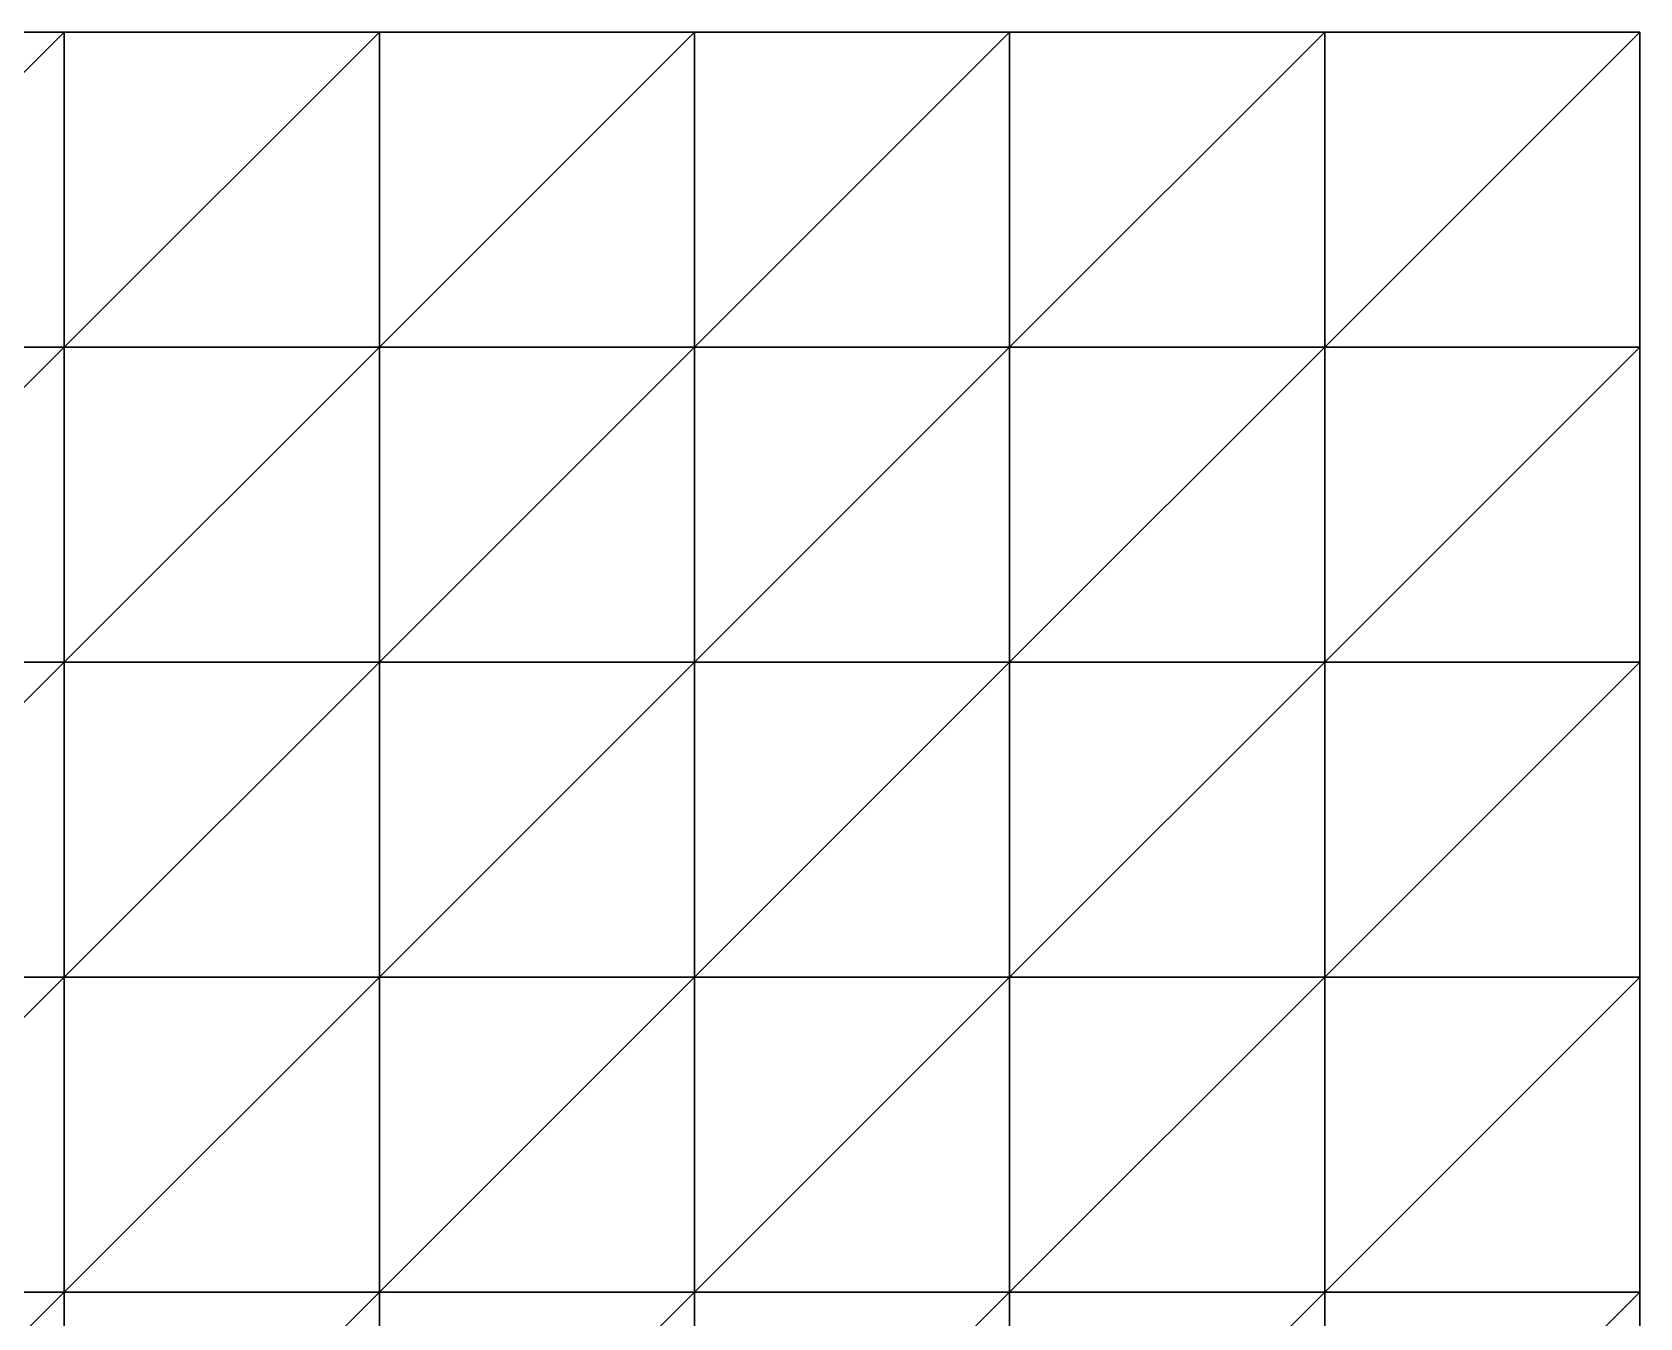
# Model space of a CAD drawing. Extents: x 330000 to 330200, y 6250000 to 6250150.
# Drawn here: x 330149 to 330200, y 6250109.2 to 6250150 of the extents above; entities that cross this region are included whole.
import ezdxf

# ---------------------------------------------------------------- set-up
doc = ezdxf.new("R2010")
doc.units = 0

msp = doc.modelspace()

# ---------------------------------------------------------------- linework, layer by layer
at = {"layer": 'Clay'}
for points in [[(330140, 6250140, 20.985), (330150, 6250140, 20.798), (330150, 6250150, 20.898)], [(330140, 6250140, 20.985), (330150, 6250150, 20.898), (330140, 6250150, 21.085)], [(330150, 6250150, 14.898), (330150, 6250140, 14.798), (330140, 6250140, 15.085)], [(330140, 6250150, 15.185), (330150, 6250150, 14.898), (330140, 6250140, 15.085)], [(330150, 6250150, 20.898), (330140, 6250150, 21.085), (330140, 6250150, 15.185)], [(330150, 6250150, 20.898), (330140, 6250150, 15.185), (330150, 6250150, 14.898)], [(330150, 6250140, 20.798), (330160, 6250140, 20.586), (330160, 6250150, 20.686)], [(330150, 6250140, 20.798), (330160, 6250150, 20.686), (330150, 6250150, 20.898)], [(330160, 6250150, 14.586), (330160, 6250140, 14.486), (330150, 6250140, 14.798)], [(330150, 6250150, 14.898), (330160, 6250150, 14.586), (330150, 6250140, 14.798)], [(330160, 6250150, 20.686), (330150, 6250150, 20.898), (330150, 6250150, 14.898)], [(330160, 6250150, 20.686), (330150, 6250150, 14.898), (330160, 6250150, 14.586)], [(330160, 6250140, 20.586), (330170, 6250140, 20.355), (330170, 6250150, 20.455)], [(330160, 6250140, 20.586), (330170, 6250150, 20.455), (330160, 6250150, 20.686)], [(330170, 6250150, 14.255), (330170, 6250140, 14.155), (330160, 6250140, 14.486)], [(330160, 6250150, 14.586), (330170, 6250150, 14.255), (330160, 6250140, 14.486)], [(330170, 6250150, 20.455), (330160, 6250150, 20.686), (330160, 6250150, 14.586)], [(330170, 6250150, 20.455), (330160, 6250150, 14.586), (330170, 6250150, 14.255)], [(330170, 6250140, 20.355), (330180, 6250140, 20.112), (330180, 6250150, 20.212)], [(330170, 6250140, 20.355), (330180, 6250150, 20.212), (330170, 6250150, 20.455)], [(330180, 6250150, 13.912), (330180, 6250140, 13.812), (330170, 6250140, 14.155)], [(330170, 6250150, 14.255), (330180, 6250150, 13.912), (330170, 6250140, 14.155)], [(330180, 6250150, 20.212), (330170, 6250150, 20.455), (330170, 6250150, 14.255)], [(330180, 6250150, 20.212), (330170, 6250150, 14.255), (330180, 6250150, 13.912)], [(330180, 6250140, 20.112), (330190, 6250140, 19.862), (330190, 6250150, 19.962)], [(330180, 6250140, 20.112), (330190, 6250150, 19.962), (330180, 6250150, 20.212)], [(330190, 6250150, 13.562), (330190, 6250140, 13.462), (330180, 6250140, 13.812)], [(330180, 6250150, 13.912), (330190, 6250150, 13.562), (330180, 6250140, 13.812)], [(330190, 6250150, 19.962), (330180, 6250150, 20.212), (330180, 6250150, 13.912)], [(330190, 6250150, 19.962), (330180, 6250150, 13.912), (330190, 6250150, 13.562)], [(330190, 6250140, 19.862), (330200, 6250140, 19.614), (330200, 6250150, 19.714)], [(330190, 6250140, 19.862), (330200, 6250150, 19.714), (330190, 6250150, 19.962)], [(330200, 6250150, 13.214), (330200, 6250140, 13.114), (330190, 6250140, 13.462)], [(330190, 6250150, 13.562), (330200, 6250150, 13.214), (330190, 6250140, 13.462)], [(330200, 6250150, 19.714), (330190, 6250150, 19.962), (330190, 6250150, 13.562)], [(330200, 6250150, 19.714), (330190, 6250150, 13.562), (330200, 6250150, 13.214)], [(330200, 6250140, 19.614), (330200, 6250150, 19.714), (330200, 6250150, 13.214)], [(330200, 6250140, 19.614), (330200, 6250150, 13.214), (330200, 6250140, 13.114)], [(330140, 6250130, 20.885), (330150, 6250130, 20.698), (330150, 6250140, 20.798)], [(330140, 6250130, 20.885), (330150, 6250140, 20.798), (330140, 6250140, 20.985)], [(330150, 6250140, 14.798), (330150, 6250130, 14.698), (330140, 6250130, 14.985)], [(330140, 6250140, 15.085), (330150, 6250140, 14.798), (330140, 6250130, 14.985)], [(330150, 6250130, 20.698), (330160, 6250130, 20.486), (330160, 6250140, 20.586)], [(330150, 6250130, 20.698), (330160, 6250140, 20.586), (330150, 6250140, 20.798)], [(330160, 6250140, 14.486), (330160, 6250130, 14.386), (330150, 6250130, 14.698)], [(330150, 6250140, 14.798), (330160, 6250140, 14.486), (330150, 6250130, 14.698)], [(330160, 6250130, 20.486), (330170, 6250130, 20.255), (330170, 6250140, 20.355)], [(330160, 6250130, 20.486), (330170, 6250140, 20.355), (330160, 6250140, 20.586)], [(330170, 6250140, 14.155), (330170, 6250130, 14.055), (330160, 6250130, 14.386)], [(330160, 6250140, 14.486), (330170, 6250140, 14.155), (330160, 6250130, 14.386)], [(330170, 6250130, 20.255), (330180, 6250130, 20.012), (330180, 6250140, 20.112)], [(330170, 6250130, 20.255), (330180, 6250140, 20.112), (330170, 6250140, 20.355)], [(330180, 6250140, 13.812), (330180, 6250130, 13.712), (330170, 6250130, 14.055)], [(330170, 6250140, 14.155), (330180, 6250140, 13.812), (330170, 6250130, 14.055)], [(330180, 6250130, 20.012), (330190, 6250130, 19.762), (330190, 6250140, 19.862)], [(330180, 6250130, 20.012), (330190, 6250140, 19.862), (330180, 6250140, 20.112)], [(330190, 6250140, 13.462), (330190, 6250130, 13.362), (330180, 6250130, 13.712)], [(330180, 6250140, 13.812), (330190, 6250140, 13.462), (330180, 6250130, 13.712)], [(330190, 6250130, 19.762), (330200, 6250130, 19.514), (330200, 6250140, 19.614)], [(330190, 6250130, 19.762), (330200, 6250140, 19.614), (330190, 6250140, 19.862)], [(330200, 6250140, 13.114), (330200, 6250130, 13.014), (330190, 6250130, 13.362)], [(330190, 6250140, 13.462), (330200, 6250140, 13.114), (330190, 6250130, 13.362)], [(330200, 6250130, 19.514), (330200, 6250140, 19.614), (330200, 6250140, 13.114)], [(330200, 6250130, 19.514), (330200, 6250140, 13.114), (330200, 6250130, 13.014)], [(330140, 6250120, 20.785), (330150, 6250120, 20.598), (330150, 6250130, 20.698)], [(330140, 6250120, 20.785), (330150, 6250130, 20.698), (330140, 6250130, 20.885)], [(330150, 6250130, 14.698), (330150, 6250120, 14.598), (330140, 6250120, 14.885)], [(330140, 6250130, 14.985), (330150, 6250130, 14.698), (330140, 6250120, 14.885)], [(330150, 6250120, 20.598), (330160, 6250120, 20.386), (330160, 6250130, 20.486)], [(330150, 6250120, 20.598), (330160, 6250130, 20.486), (330150, 6250130, 20.698)], [(330160, 6250130, 14.386), (330160, 6250120, 14.286), (330150, 6250120, 14.598)], [(330150, 6250130, 14.698), (330160, 6250130, 14.386), (330150, 6250120, 14.598)], [(330160, 6250120, 20.386), (330170, 6250120, 20.155), (330170, 6250130, 20.255)], [(330160, 6250120, 20.386), (330170, 6250130, 20.255), (330160, 6250130, 20.486)], [(330170, 6250130, 14.055), (330170, 6250120, 13.955), (330160, 6250120, 14.286)], [(330160, 6250130, 14.386), (330170, 6250130, 14.055), (330160, 6250120, 14.286)], [(330170, 6250120, 20.155), (330180, 6250120, 19.912), (330180, 6250130, 20.012)], [(330170, 6250120, 20.155), (330180, 6250130, 20.012), (330170, 6250130, 20.255)], [(330180, 6250130, 13.712), (330180, 6250120, 13.612), (330170, 6250120, 13.955)], [(330170, 6250130, 14.055), (330180, 6250130, 13.712), (330170, 6250120, 13.955)], [(330180, 6250120, 19.912), (330190, 6250120, 19.662), (330190, 6250130, 19.762)], [(330180, 6250120, 19.912), (330190, 6250130, 19.762), (330180, 6250130, 20.012)], [(330190, 6250130, 13.362), (330190, 6250120, 13.262), (330180, 6250120, 13.612)], [(330180, 6250130, 13.712), (330190, 6250130, 13.362), (330180, 6250120, 13.612)], [(330190, 6250120, 19.662), (330200, 6250120, 19.414), (330200, 6250130, 19.514)], [(330190, 6250120, 19.662), (330200, 6250130, 19.514), (330190, 6250130, 19.762)], [(330200, 6250130, 13.014), (330200, 6250120, 12.914), (330190, 6250120, 13.262)], [(330190, 6250130, 13.362), (330200, 6250130, 13.014), (330190, 6250120, 13.262)], [(330200, 6250120, 19.414), (330200, 6250130, 19.514), (330200, 6250130, 13.014)], [(330200, 6250120, 19.414), (330200, 6250130, 13.014), (330200, 6250120, 12.914)], [(330140, 6250110, 20.685), (330150, 6250110, 20.498), (330150, 6250120, 20.598)], [(330140, 6250110, 20.685), (330150, 6250120, 20.598), (330140, 6250120, 20.785)], [(330150, 6250120, 14.598), (330150, 6250110, 14.498), (330140, 6250110, 14.785)], [(330140, 6250120, 14.885), (330150, 6250120, 14.598), (330140, 6250110, 14.785)], [(330150, 6250110, 20.498), (330160, 6250110, 20.286), (330160, 6250120, 20.386)], [(330150, 6250110, 20.498), (330160, 6250120, 20.386), (330150, 6250120, 20.598)], [(330160, 6250120, 14.286), (330160, 6250110, 14.186), (330150, 6250110, 14.498)], [(330150, 6250120, 14.598), (330160, 6250120, 14.286), (330150, 6250110, 14.498)], [(330160, 6250110, 20.286), (330170, 6250110, 20.055), (330170, 6250120, 20.155)], [(330160, 6250110, 20.286), (330170, 6250120, 20.155), (330160, 6250120, 20.386)], [(330170, 6250120, 13.955), (330170, 6250110, 13.855), (330160, 6250110, 14.186)], [(330160, 6250120, 14.286), (330170, 6250120, 13.955), (330160, 6250110, 14.186)], [(330170, 6250110, 20.055), (330180, 6250110, 19.812), (330180, 6250120, 19.912)], [(330170, 6250110, 20.055), (330180, 6250120, 19.912), (330170, 6250120, 20.155)], [(330180, 6250120, 13.612), (330180, 6250110, 13.512), (330170, 6250110, 13.855)], [(330170, 6250120, 13.955), (330180, 6250120, 13.612), (330170, 6250110, 13.855)], [(330180, 6250110, 19.812), (330190, 6250110, 19.562), (330190, 6250120, 19.662)], [(330180, 6250110, 19.812), (330190, 6250120, 19.662), (330180, 6250120, 19.912)], [(330190, 6250120, 13.262), (330190, 6250110, 13.162), (330180, 6250110, 13.512)], [(330180, 6250120, 13.612), (330190, 6250120, 13.262), (330180, 6250110, 13.512)], [(330190, 6250110, 19.562), (330200, 6250110, 19.314), (330200, 6250120, 19.414)], [(330190, 6250110, 19.562), (330200, 6250120, 19.414), (330190, 6250120, 19.662)], [(330200, 6250120, 12.914), (330200, 6250110, 12.814), (330190, 6250110, 13.162)], [(330190, 6250120, 13.262), (330200, 6250120, 12.914), (330190, 6250110, 13.162)], [(330200, 6250110, 19.314), (330200, 6250120, 19.414), (330200, 6250120, 12.914)], [(330200, 6250110, 19.314), (330200, 6250120, 12.914), (330200, 6250110, 12.814)], [(330140, 6250100, 20.585), (330150, 6250100, 20.398), (330150, 6250110, 20.498)], [(330140, 6250100, 20.585), (330150, 6250110, 20.498), (330140, 6250110, 20.685)], [(330150, 6250110, 14.498), (330150, 6250100, 14.398), (330140, 6250100, 14.685)], [(330140, 6250110, 14.785), (330150, 6250110, 14.498), (330140, 6250100, 14.685)], [(330150, 6250100, 20.398), (330160, 6250100, 20.186), (330160, 6250110, 20.286)], [(330150, 6250100, 20.398), (330160, 6250110, 20.286), (330150, 6250110, 20.498)], [(330160, 6250110, 14.186), (330160, 6250100, 14.086), (330150, 6250100, 14.398)], [(330150, 6250110, 14.498), (330160, 6250110, 14.186), (330150, 6250100, 14.398)], [(330160, 6250100, 20.186), (330170, 6250100, 19.955), (330170, 6250110, 20.055)], [(330160, 6250100, 20.186), (330170, 6250110, 20.055), (330160, 6250110, 20.286)], [(330170, 6250110, 13.855), (330170, 6250100, 13.755), (330160, 6250100, 14.086)], [(330160, 6250110, 14.186), (330170, 6250110, 13.855), (330160, 6250100, 14.086)], [(330170, 6250100, 19.955), (330180, 6250100, 19.712), (330180, 6250110, 19.812)], [(330170, 6250100, 19.955), (330180, 6250110, 19.812), (330170, 6250110, 20.055)], [(330180, 6250110, 13.512), (330180, 6250100, 13.412), (330170, 6250100, 13.755)], [(330170, 6250110, 13.855), (330180, 6250110, 13.512), (330170, 6250100, 13.755)], [(330180, 6250100, 19.712), (330190, 6250100, 19.462), (330190, 6250110, 19.562)], [(330180, 6250100, 19.712), (330190, 6250110, 19.562), (330180, 6250110, 19.812)], [(330190, 6250110, 13.162), (330190, 6250100, 13.062), (330180, 6250100, 13.412)], [(330180, 6250110, 13.512), (330190, 6250110, 13.162), (330180, 6250100, 13.412)], [(330190, 6250100, 19.462), (330200, 6250100, 19.214), (330200, 6250110, 19.314)], [(330190, 6250100, 19.462), (330200, 6250110, 19.314), (330190, 6250110, 19.562)], [(330200, 6250110, 12.814), (330200, 6250100, 12.714), (330190, 6250100, 13.062)], [(330190, 6250110, 13.162), (330200, 6250110, 12.814), (330190, 6250100, 13.062)], [(330200, 6250100, 19.214), (330200, 6250110, 19.314), (330200, 6250110, 12.814)], [(330200, 6250100, 19.214), (330200, 6250110, 12.814), (330200, 6250100, 12.714)]]:
    msp.add_3dface(points, dxfattribs=at)
at = {"layer": 'Fill'}
for points in [[(330140, 6250140, 22.485), (330150, 6250140, 22.298), (330150, 6250150, 22.398)], [(330140, 6250140, 22.485), (330150, 6250150, 22.398), (330140, 6250150, 22.585)], [(330150, 6250150, 20.898), (330150, 6250140, 20.798), (330140, 6250140, 20.985)], [(330140, 6250150, 21.085), (330150, 6250150, 20.898), (330140, 6250140, 20.985)], [(330150, 6250150, 22.398), (330140, 6250150, 22.585), (330140, 6250150, 21.085)], [(330150, 6250150, 22.398), (330140, 6250150, 21.085), (330150, 6250150, 20.898)], [(330150, 6250140, 22.298), (330160, 6250140, 22.086), (330160, 6250150, 22.186)], [(330150, 6250140, 22.298), (330160, 6250150, 22.186), (330150, 6250150, 22.398)], [(330160, 6250150, 20.686), (330160, 6250140, 20.586), (330150, 6250140, 20.798)], [(330150, 6250150, 20.898), (330160, 6250150, 20.686), (330150, 6250140, 20.798)], [(330160, 6250150, 22.186), (330150, 6250150, 22.398), (330150, 6250150, 20.898)], [(330160, 6250150, 22.186), (330150, 6250150, 20.898), (330160, 6250150, 20.686)], [(330160, 6250140, 22.086), (330170, 6250140, 21.855), (330170, 6250150, 21.955)], [(330160, 6250140, 22.086), (330170, 6250150, 21.955), (330160, 6250150, 22.186)], [(330170, 6250150, 20.455), (330170, 6250140, 20.355), (330160, 6250140, 20.586)], [(330160, 6250150, 20.686), (330170, 6250150, 20.455), (330160, 6250140, 20.586)], [(330170, 6250150, 21.955), (330160, 6250150, 22.186), (330160, 6250150, 20.686)], [(330170, 6250150, 21.955), (330160, 6250150, 20.686), (330170, 6250150, 20.455)], [(330170, 6250140, 21.855), (330180, 6250140, 21.612), (330180, 6250150, 21.712)], [(330170, 6250140, 21.855), (330180, 6250150, 21.712), (330170, 6250150, 21.955)], [(330180, 6250150, 20.212), (330180, 6250140, 20.112), (330170, 6250140, 20.355)], [(330170, 6250150, 20.455), (330180, 6250150, 20.212), (330170, 6250140, 20.355)], [(330180, 6250150, 21.712), (330170, 6250150, 21.955), (330170, 6250150, 20.455)], [(330180, 6250150, 21.712), (330170, 6250150, 20.455), (330180, 6250150, 20.212)], [(330180, 6250140, 21.612), (330190, 6250140, 21.362), (330190, 6250150, 21.462)], [(330180, 6250140, 21.612), (330190, 6250150, 21.462), (330180, 6250150, 21.712)], [(330190, 6250150, 19.962), (330190, 6250140, 19.862), (330180, 6250140, 20.112)], [(330180, 6250150, 20.212), (330190, 6250150, 19.962), (330180, 6250140, 20.112)], [(330190, 6250150, 21.462), (330180, 6250150, 21.712), (330180, 6250150, 20.212)], [(330190, 6250150, 21.462), (330180, 6250150, 20.212), (330190, 6250150, 19.962)], [(330190, 6250140, 21.362), (330200, 6250140, 21.114), (330200, 6250150, 21.214)], [(330190, 6250140, 21.362), (330200, 6250150, 21.214), (330190, 6250150, 21.462)], [(330200, 6250150, 19.714), (330200, 6250140, 19.614), (330190, 6250140, 19.862)], [(330190, 6250150, 19.962), (330200, 6250150, 19.714), (330190, 6250140, 19.862)], [(330200, 6250150, 21.214), (330190, 6250150, 21.462), (330190, 6250150, 19.962)], [(330200, 6250150, 21.214), (330190, 6250150, 19.962), (330200, 6250150, 19.714)], [(330200, 6250140, 21.114), (330200, 6250150, 21.214), (330200, 6250150, 19.714)], [(330200, 6250140, 21.114), (330200, 6250150, 19.714), (330200, 6250140, 19.614)], [(330140, 6250130, 22.385), (330150, 6250130, 22.198), (330150, 6250140, 22.298)], [(330140, 6250130, 22.385), (330150, 6250140, 22.298), (330140, 6250140, 22.485)], [(330150, 6250140, 20.798), (330150, 6250130, 20.698), (330140, 6250130, 20.885)], [(330140, 6250140, 20.985), (330150, 6250140, 20.798), (330140, 6250130, 20.885)], [(330150, 6250130, 22.198), (330160, 6250130, 21.986), (330160, 6250140, 22.086)], [(330150, 6250130, 22.198), (330160, 6250140, 22.086), (330150, 6250140, 22.298)], [(330160, 6250140, 20.586), (330160, 6250130, 20.486), (330150, 6250130, 20.698)], [(330150, 6250140, 20.798), (330160, 6250140, 20.586), (330150, 6250130, 20.698)], [(330160, 6250130, 21.986), (330170, 6250130, 21.755), (330170, 6250140, 21.855)], [(330160, 6250130, 21.986), (330170, 6250140, 21.855), (330160, 6250140, 22.086)], [(330170, 6250140, 20.355), (330170, 6250130, 20.255), (330160, 6250130, 20.486)], [(330160, 6250140, 20.586), (330170, 6250140, 20.355), (330160, 6250130, 20.486)], [(330170, 6250130, 21.755), (330180, 6250130, 21.512), (330180, 6250140, 21.612)], [(330170, 6250130, 21.755), (330180, 6250140, 21.612), (330170, 6250140, 21.855)], [(330180, 6250140, 20.112), (330180, 6250130, 20.012), (330170, 6250130, 20.255)], [(330170, 6250140, 20.355), (330180, 6250140, 20.112), (330170, 6250130, 20.255)], [(330180, 6250130, 21.512), (330190, 6250130, 21.262), (330190, 6250140, 21.362)], [(330180, 6250130, 21.512), (330190, 6250140, 21.362), (330180, 6250140, 21.612)], [(330190, 6250140, 19.862), (330190, 6250130, 19.762), (330180, 6250130, 20.012)], [(330180, 6250140, 20.112), (330190, 6250140, 19.862), (330180, 6250130, 20.012)], [(330190, 6250130, 21.262), (330200, 6250130, 21.014), (330200, 6250140, 21.114)], [(330190, 6250130, 21.262), (330200, 6250140, 21.114), (330190, 6250140, 21.362)], [(330200, 6250140, 19.614), (330200, 6250130, 19.514), (330190, 6250130, 19.762)], [(330190, 6250140, 19.862), (330200, 6250140, 19.614), (330190, 6250130, 19.762)], [(330200, 6250130, 21.014), (330200, 6250140, 21.114), (330200, 6250140, 19.614)], [(330200, 6250130, 21.014), (330200, 6250140, 19.614), (330200, 6250130, 19.514)], [(330140, 6250120, 22.285), (330150, 6250120, 22.098), (330150, 6250130, 22.198)], [(330140, 6250120, 22.285), (330150, 6250130, 22.198), (330140, 6250130, 22.385)], [(330150, 6250130, 20.698), (330150, 6250120, 20.598), (330140, 6250120, 20.785)], [(330140, 6250130, 20.885), (330150, 6250130, 20.698), (330140, 6250120, 20.785)], [(330150, 6250120, 22.098), (330160, 6250120, 21.886), (330160, 6250130, 21.986)], [(330150, 6250120, 22.098), (330160, 6250130, 21.986), (330150, 6250130, 22.198)], [(330160, 6250130, 20.486), (330160, 6250120, 20.386), (330150, 6250120, 20.598)], [(330150, 6250130, 20.698), (330160, 6250130, 20.486), (330150, 6250120, 20.598)], [(330160, 6250120, 21.886), (330170, 6250120, 21.655), (330170, 6250130, 21.755)], [(330160, 6250120, 21.886), (330170, 6250130, 21.755), (330160, 6250130, 21.986)], [(330170, 6250130, 20.255), (330170, 6250120, 20.155), (330160, 6250120, 20.386)], [(330160, 6250130, 20.486), (330170, 6250130, 20.255), (330160, 6250120, 20.386)], [(330170, 6250120, 21.655), (330180, 6250120, 21.412), (330180, 6250130, 21.512)], [(330170, 6250120, 21.655), (330180, 6250130, 21.512), (330170, 6250130, 21.755)], [(330180, 6250130, 20.012), (330180, 6250120, 19.912), (330170, 6250120, 20.155)], [(330170, 6250130, 20.255), (330180, 6250130, 20.012), (330170, 6250120, 20.155)], [(330180, 6250120, 21.412), (330190, 6250120, 21.162), (330190, 6250130, 21.262)], [(330180, 6250120, 21.412), (330190, 6250130, 21.262), (330180, 6250130, 21.512)], [(330190, 6250130, 19.762), (330190, 6250120, 19.662), (330180, 6250120, 19.912)], [(330180, 6250130, 20.012), (330190, 6250130, 19.762), (330180, 6250120, 19.912)], [(330190, 6250120, 21.162), (330200, 6250120, 20.914), (330200, 6250130, 21.014)], [(330190, 6250120, 21.162), (330200, 6250130, 21.014), (330190, 6250130, 21.262)], [(330200, 6250130, 19.514), (330200, 6250120, 19.414), (330190, 6250120, 19.662)], [(330190, 6250130, 19.762), (330200, 6250130, 19.514), (330190, 6250120, 19.662)], [(330200, 6250120, 20.914), (330200, 6250130, 21.014), (330200, 6250130, 19.514)], [(330200, 6250120, 20.914), (330200, 6250130, 19.514), (330200, 6250120, 19.414)], [(330140, 6250110, 22.185), (330150, 6250110, 21.998), (330150, 6250120, 22.098)], [(330140, 6250110, 22.185), (330150, 6250120, 22.098), (330140, 6250120, 22.285)], [(330150, 6250120, 20.598), (330150, 6250110, 20.498), (330140, 6250110, 20.685)], [(330140, 6250120, 20.785), (330150, 6250120, 20.598), (330140, 6250110, 20.685)], [(330150, 6250110, 21.998), (330160, 6250110, 21.786), (330160, 6250120, 21.886)], [(330150, 6250110, 21.998), (330160, 6250120, 21.886), (330150, 6250120, 22.098)], [(330160, 6250120, 20.386), (330160, 6250110, 20.286), (330150, 6250110, 20.498)], [(330150, 6250120, 20.598), (330160, 6250120, 20.386), (330150, 6250110, 20.498)], [(330160, 6250110, 21.786), (330170, 6250110, 21.555), (330170, 6250120, 21.655)], [(330160, 6250110, 21.786), (330170, 6250120, 21.655), (330160, 6250120, 21.886)], [(330170, 6250120, 20.155), (330170, 6250110, 20.055), (330160, 6250110, 20.286)], [(330160, 6250120, 20.386), (330170, 6250120, 20.155), (330160, 6250110, 20.286)], [(330170, 6250110, 21.555), (330180, 6250110, 21.312), (330180, 6250120, 21.412)], [(330170, 6250110, 21.555), (330180, 6250120, 21.412), (330170, 6250120, 21.655)], [(330180, 6250120, 19.912), (330180, 6250110, 19.812), (330170, 6250110, 20.055)], [(330170, 6250120, 20.155), (330180, 6250120, 19.912), (330170, 6250110, 20.055)], [(330180, 6250110, 21.312), (330190, 6250110, 21.062), (330190, 6250120, 21.162)], [(330180, 6250110, 21.312), (330190, 6250120, 21.162), (330180, 6250120, 21.412)], [(330190, 6250120, 19.662), (330190, 6250110, 19.562), (330180, 6250110, 19.812)], [(330180, 6250120, 19.912), (330190, 6250120, 19.662), (330180, 6250110, 19.812)], [(330190, 6250110, 21.062), (330200, 6250110, 20.814), (330200, 6250120, 20.914)], [(330190, 6250110, 21.062), (330200, 6250120, 20.914), (330190, 6250120, 21.162)], [(330200, 6250120, 19.414), (330200, 6250110, 19.314), (330190, 6250110, 19.562)], [(330190, 6250120, 19.662), (330200, 6250120, 19.414), (330190, 6250110, 19.562)], [(330200, 6250110, 20.814), (330200, 6250120, 20.914), (330200, 6250120, 19.414)], [(330200, 6250110, 20.814), (330200, 6250120, 19.414), (330200, 6250110, 19.314)], [(330140, 6250100, 22.085), (330150, 6250100, 21.898), (330150, 6250110, 21.998)], [(330140, 6250100, 22.085), (330150, 6250110, 21.998), (330140, 6250110, 22.185)], [(330150, 6250110, 20.498), (330150, 6250100, 20.398), (330140, 6250100, 20.585)], [(330140, 6250110, 20.685), (330150, 6250110, 20.498), (330140, 6250100, 20.585)], [(330150, 6250100, 21.898), (330160, 6250100, 21.686), (330160, 6250110, 21.786)], [(330150, 6250100, 21.898), (330160, 6250110, 21.786), (330150, 6250110, 21.998)], [(330160, 6250110, 20.286), (330160, 6250100, 20.186), (330150, 6250100, 20.398)], [(330150, 6250110, 20.498), (330160, 6250110, 20.286), (330150, 6250100, 20.398)], [(330160, 6250100, 21.686), (330170, 6250100, 21.455), (330170, 6250110, 21.555)], [(330160, 6250100, 21.686), (330170, 6250110, 21.555), (330160, 6250110, 21.786)], [(330170, 6250110, 20.055), (330170, 6250100, 19.955), (330160, 6250100, 20.186)], [(330160, 6250110, 20.286), (330170, 6250110, 20.055), (330160, 6250100, 20.186)], [(330170, 6250100, 21.455), (330180, 6250100, 21.212), (330180, 6250110, 21.312)], [(330170, 6250100, 21.455), (330180, 6250110, 21.312), (330170, 6250110, 21.555)], [(330180, 6250110, 19.812), (330180, 6250100, 19.712), (330170, 6250100, 19.955)], [(330170, 6250110, 20.055), (330180, 6250110, 19.812), (330170, 6250100, 19.955)], [(330180, 6250100, 21.212), (330190, 6250100, 20.962), (330190, 6250110, 21.062)], [(330180, 6250100, 21.212), (330190, 6250110, 21.062), (330180, 6250110, 21.312)], [(330190, 6250110, 19.562), (330190, 6250100, 19.462), (330180, 6250100, 19.712)], [(330180, 6250110, 19.812), (330190, 6250110, 19.562), (330180, 6250100, 19.712)], [(330190, 6250100, 20.962), (330200, 6250100, 20.714), (330200, 6250110, 20.814)], [(330190, 6250100, 20.962), (330200, 6250110, 20.814), (330190, 6250110, 21.062)], [(330200, 6250110, 19.314), (330200, 6250100, 19.214), (330190, 6250100, 19.462)], [(330190, 6250110, 19.562), (330200, 6250110, 19.314), (330190, 6250100, 19.462)], [(330200, 6250100, 20.714), (330200, 6250110, 20.814), (330200, 6250110, 19.314)], [(330200, 6250100, 20.714), (330200, 6250110, 19.314), (330200, 6250100, 19.214)]]:
    msp.add_3dface(points, dxfattribs=at)
at = {"layer": 'Sand'}
for points in [[(330140, 6250140, 15.085), (330150, 6250140, 14.798), (330150, 6250150, 14.898)], [(330140, 6250140, 15.085), (330150, 6250150, 14.898), (330140, 6250150, 15.185)], [(330150, 6250150, 8.667), (330150, 6250140, 8.393), (330140, 6250140, 8.68)], [(330140, 6250150, 8.954), (330150, 6250150, 8.667), (330140, 6250140, 8.68)], [(330150, 6250150, 14.898), (330140, 6250150, 15.185), (330140, 6250150, 8.954)], [(330150, 6250150, 14.898), (330140, 6250150, 8.954), (330150, 6250150, 8.667)], [(330150, 6250140, 14.798), (330160, 6250140, 14.486), (330160, 6250150, 14.586)], [(330150, 6250140, 14.798), (330160, 6250150, 14.586), (330150, 6250150, 14.898)], [(330160, 6250150, 8.355), (330160, 6250140, 8.081), (330150, 6250140, 8.393)], [(330150, 6250150, 8.667), (330160, 6250150, 8.355), (330150, 6250140, 8.393)], [(330160, 6250150, 14.586), (330150, 6250150, 14.898), (330150, 6250150, 8.667)], [(330160, 6250150, 14.586), (330150, 6250150, 8.667), (330160, 6250150, 8.355)], [(330160, 6250140, 14.486), (330170, 6250140, 14.155), (330170, 6250150, 14.255)], [(330160, 6250140, 14.486), (330170, 6250150, 14.255), (330160, 6250150, 14.586)], [(330170, 6250150, 8.024), (330170, 6250140, 7.75), (330160, 6250140, 8.081)], [(330160, 6250150, 8.355), (330170, 6250150, 8.024), (330160, 6250140, 8.081)], [(330170, 6250150, 14.255), (330160, 6250150, 14.586), (330160, 6250150, 8.355)], [(330170, 6250150, 14.255), (330160, 6250150, 8.355), (330170, 6250150, 8.024)], [(330170, 6250140, 14.155), (330180, 6250140, 13.812), (330180, 6250150, 13.912)], [(330170, 6250140, 14.155), (330180, 6250150, 13.912), (330170, 6250150, 14.255)], [(330180, 6250150, 7.681), (330180, 6250140, 7.407), (330170, 6250140, 7.75)], [(330170, 6250150, 8.024), (330180, 6250150, 7.681), (330170, 6250140, 7.75)], [(330180, 6250150, 13.912), (330170, 6250150, 14.255), (330170, 6250150, 8.024)], [(330180, 6250150, 13.912), (330170, 6250150, 8.024), (330180, 6250150, 7.681)], [(330180, 6250140, 13.812), (330190, 6250140, 13.462), (330190, 6250150, 13.562)], [(330180, 6250140, 13.812), (330190, 6250150, 13.562), (330180, 6250150, 13.912)], [(330190, 6250150, 7.332), (330190, 6250140, 7.058), (330180, 6250140, 7.407)], [(330180, 6250150, 7.681), (330190, 6250150, 7.332), (330180, 6250140, 7.407)], [(330190, 6250150, 13.562), (330180, 6250150, 13.912), (330180, 6250150, 7.681)], [(330190, 6250150, 13.562), (330180, 6250150, 7.681), (330190, 6250150, 7.332)], [(330190, 6250140, 13.462), (330200, 6250140, 13.114), (330200, 6250150, 13.214)], [(330190, 6250140, 13.462), (330200, 6250150, 13.214), (330190, 6250150, 13.562)], [(330200, 6250150, 6.983), (330200, 6250140, 6.709), (330190, 6250140, 7.058)], [(330190, 6250150, 7.332), (330200, 6250150, 6.983), (330190, 6250140, 7.058)], [(330200, 6250150, 13.214), (330190, 6250150, 13.562), (330190, 6250150, 7.332)], [(330200, 6250150, 13.214), (330190, 6250150, 7.332), (330200, 6250150, 6.983)], [(330200, 6250140, 13.114), (330200, 6250150, 13.214), (330200, 6250150, 6.983)], [(330200, 6250140, 13.114), (330200, 6250150, 6.983), (330200, 6250140, 6.709)], [(330140, 6250130, 14.985), (330150, 6250130, 14.698), (330150, 6250140, 14.798)], [(330140, 6250130, 14.985), (330150, 6250140, 14.798), (330140, 6250140, 15.085)], [(330150, 6250140, 8.393), (330150, 6250130, 8.207), (330140, 6250130, 8.493)], [(330140, 6250140, 8.68), (330150, 6250140, 8.393), (330140, 6250130, 8.493)], [(330150, 6250130, 14.698), (330160, 6250130, 14.386), (330160, 6250140, 14.486)], [(330150, 6250130, 14.698), (330160, 6250140, 14.486), (330150, 6250140, 14.798)], [(330160, 6250140, 8.081), (330160, 6250130, 7.895), (330150, 6250130, 8.207)], [(330150, 6250140, 8.393), (330160, 6250140, 8.081), (330150, 6250130, 8.207)], [(330160, 6250130, 14.386), (330170, 6250130, 14.055), (330170, 6250140, 14.155)], [(330160, 6250130, 14.386), (330170, 6250140, 14.155), (330160, 6250140, 14.486)], [(330170, 6250140, 7.75), (330170, 6250130, 7.564), (330160, 6250130, 7.895)], [(330160, 6250140, 8.081), (330170, 6250140, 7.75), (330160, 6250130, 7.895)], [(330170, 6250130, 14.055), (330180, 6250130, 13.712), (330180, 6250140, 13.812)], [(330170, 6250130, 14.055), (330180, 6250140, 13.812), (330170, 6250140, 14.155)], [(330180, 6250140, 7.407), (330180, 6250130, 7.22), (330170, 6250130, 7.564)], [(330170, 6250140, 7.75), (330180, 6250140, 7.407), (330170, 6250130, 7.564)], [(330180, 6250130, 13.712), (330190, 6250130, 13.362), (330190, 6250140, 13.462)], [(330180, 6250130, 13.712), (330190, 6250140, 13.462), (330180, 6250140, 13.812)], [(330190, 6250140, 7.058), (330190, 6250130, 6.871), (330180, 6250130, 7.22)], [(330180, 6250140, 7.407), (330190, 6250140, 7.058), (330180, 6250130, 7.22)], [(330190, 6250130, 13.362), (330200, 6250130, 13.014), (330200, 6250140, 13.114)], [(330190, 6250130, 13.362), (330200, 6250140, 13.114), (330190, 6250140, 13.462)], [(330200, 6250140, 6.709), (330200, 6250130, 6.523), (330190, 6250130, 6.871)], [(330190, 6250140, 7.058), (330200, 6250140, 6.709), (330190, 6250130, 6.871)], [(330200, 6250130, 13.014), (330200, 6250140, 13.114), (330200, 6250140, 6.709)], [(330200, 6250130, 13.014), (330200, 6250140, 6.709), (330200, 6250130, 6.523)], [(330140, 6250120, 14.885), (330150, 6250120, 14.598), (330150, 6250130, 14.698)], [(330140, 6250120, 14.885), (330150, 6250130, 14.698), (330140, 6250130, 14.985)], [(330150, 6250130, 8.207), (330150, 6250120, 8.113), (330140, 6250120, 8.4)], [(330140, 6250130, 8.493), (330150, 6250130, 8.207), (330140, 6250120, 8.4)], [(330150, 6250120, 14.598), (330160, 6250120, 14.286), (330160, 6250130, 14.386)], [(330150, 6250120, 14.598), (330160, 6250130, 14.386), (330150, 6250130, 14.698)], [(330160, 6250130, 7.895), (330160, 6250120, 7.801), (330150, 6250120, 8.113)], [(330150, 6250130, 8.207), (330160, 6250130, 7.895), (330150, 6250120, 8.113)], [(330160, 6250120, 14.286), (330170, 6250120, 13.955), (330170, 6250130, 14.055)], [(330160, 6250120, 14.286), (330170, 6250130, 14.055), (330160, 6250130, 14.386)], [(330170, 6250130, 7.564), (330170, 6250120, 7.47), (330160, 6250120, 7.801)], [(330160, 6250130, 7.895), (330170, 6250130, 7.564), (330160, 6250120, 7.801)], [(330170, 6250120, 13.955), (330180, 6250120, 13.612), (330180, 6250130, 13.712)], [(330170, 6250120, 13.955), (330180, 6250130, 13.712), (330170, 6250130, 14.055)], [(330180, 6250130, 7.22), (330180, 6250120, 7.127), (330170, 6250120, 7.47)], [(330170, 6250130, 7.564), (330180, 6250130, 7.22), (330170, 6250120, 7.47)], [(330180, 6250120, 13.612), (330190, 6250120, 13.262), (330190, 6250130, 13.362)], [(330180, 6250120, 13.612), (330190, 6250130, 13.362), (330180, 6250130, 13.712)], [(330190, 6250130, 6.871), (330190, 6250120, 6.777), (330180, 6250120, 7.127)], [(330180, 6250130, 7.22), (330190, 6250130, 6.871), (330180, 6250120, 7.127)], [(330190, 6250120, 13.262), (330200, 6250120, 12.914), (330200, 6250130, 13.014)], [(330190, 6250120, 13.262), (330200, 6250130, 13.014), (330190, 6250130, 13.362)], [(330200, 6250130, 6.523), (330200, 6250120, 6.429), (330190, 6250120, 6.777)], [(330190, 6250130, 6.871), (330200, 6250130, 6.523), (330190, 6250120, 6.777)], [(330200, 6250120, 12.914), (330200, 6250130, 13.014), (330200, 6250130, 6.523)], [(330200, 6250120, 12.914), (330200, 6250130, 6.523), (330200, 6250120, 6.429)], [(330140, 6250110, 14.785), (330150, 6250110, 14.498), (330150, 6250120, 14.598)], [(330140, 6250110, 14.785), (330150, 6250120, 14.598), (330140, 6250120, 14.885)], [(330150, 6250120, 8.113), (330150, 6250110, 8.111), (330140, 6250110, 8.398)], [(330140, 6250120, 8.4), (330150, 6250120, 8.113), (330140, 6250110, 8.398)], [(330150, 6250110, 14.498), (330160, 6250110, 14.186), (330160, 6250120, 14.286)], [(330150, 6250110, 14.498), (330160, 6250120, 14.286), (330150, 6250120, 14.598)], [(330160, 6250120, 7.801), (330160, 6250110, 7.799), (330150, 6250110, 8.111)], [(330150, 6250120, 8.113), (330160, 6250120, 7.801), (330150, 6250110, 8.111)], [(330160, 6250110, 14.186), (330170, 6250110, 13.855), (330170, 6250120, 13.955)], [(330160, 6250110, 14.186), (330170, 6250120, 13.955), (330160, 6250120, 14.286)], [(330170, 6250120, 7.47), (330170, 6250110, 7.469), (330160, 6250110, 7.799)], [(330160, 6250120, 7.801), (330170, 6250120, 7.47), (330160, 6250110, 7.799)], [(330170, 6250110, 13.855), (330180, 6250110, 13.512), (330180, 6250120, 13.612)], [(330170, 6250110, 13.855), (330180, 6250120, 13.612), (330170, 6250120, 13.955)], [(330180, 6250120, 7.127), (330180, 6250110, 7.125), (330170, 6250110, 7.469)], [(330170, 6250120, 7.47), (330180, 6250120, 7.127), (330170, 6250110, 7.469)], [(330180, 6250110, 13.512), (330190, 6250110, 13.162), (330190, 6250120, 13.262)], [(330180, 6250110, 13.512), (330190, 6250120, 13.262), (330180, 6250120, 13.612)], [(330190, 6250120, 6.777), (330190, 6250110, 6.776), (330180, 6250110, 7.125)], [(330180, 6250120, 7.127), (330190, 6250120, 6.777), (330180, 6250110, 7.125)], [(330190, 6250110, 13.162), (330200, 6250110, 12.814), (330200, 6250120, 12.914)], [(330190, 6250110, 13.162), (330200, 6250120, 12.914), (330190, 6250120, 13.262)], [(330200, 6250120, 6.429), (330200, 6250110, 6.428), (330190, 6250110, 6.776)], [(330190, 6250120, 6.777), (330200, 6250120, 6.429), (330190, 6250110, 6.776)], [(330200, 6250110, 12.814), (330200, 6250120, 12.914), (330200, 6250120, 6.429)], [(330200, 6250110, 12.814), (330200, 6250120, 6.429), (330200, 6250110, 6.428)], [(330140, 6250100, 14.685), (330150, 6250100, 14.398), (330150, 6250110, 14.498)], [(330140, 6250100, 14.685), (330150, 6250110, 14.498), (330140, 6250110, 14.785)], [(330150, 6250110, 8.111), (330150, 6250100, 8.196), (330140, 6250100, 8.483)], [(330140, 6250110, 8.398), (330150, 6250110, 8.111), (330140, 6250100, 8.483)], [(330150, 6250100, 14.398), (330160, 6250100, 14.086), (330160, 6250110, 14.186)], [(330150, 6250100, 14.398), (330160, 6250110, 14.186), (330150, 6250110, 14.498)], [(330160, 6250110, 7.799), (330160, 6250100, 7.884), (330150, 6250100, 8.196)], [(330150, 6250110, 8.111), (330160, 6250110, 7.799), (330150, 6250100, 8.196)], [(330160, 6250100, 14.086), (330170, 6250100, 13.755), (330170, 6250110, 13.855)], [(330160, 6250100, 14.086), (330170, 6250110, 13.855), (330160, 6250110, 14.186)], [(330170, 6250110, 7.469), (330170, 6250100, 7.553), (330160, 6250100, 7.884)], [(330160, 6250110, 7.799), (330170, 6250110, 7.469), (330160, 6250100, 7.884)], [(330170, 6250100, 13.755), (330180, 6250100, 13.412), (330180, 6250110, 13.512)], [(330170, 6250100, 13.755), (330180, 6250110, 13.512), (330170, 6250110, 13.855)], [(330180, 6250110, 7.125), (330180, 6250100, 7.21), (330170, 6250100, 7.553)], [(330170, 6250110, 7.469), (330180, 6250110, 7.125), (330170, 6250100, 7.553)], [(330180, 6250100, 13.412), (330190, 6250100, 13.062), (330190, 6250110, 13.162)], [(330180, 6250100, 13.412), (330190, 6250110, 13.162), (330180, 6250110, 13.512)], [(330190, 6250110, 6.776), (330190, 6250100, 6.861), (330180, 6250100, 7.21)], [(330180, 6250110, 7.125), (330190, 6250110, 6.776), (330180, 6250100, 7.21)], [(330190, 6250100, 13.062), (330200, 6250100, 12.714), (330200, 6250110, 12.814)], [(330190, 6250100, 13.062), (330200, 6250110, 12.814), (330190, 6250110, 13.162)], [(330200, 6250110, 6.428), (330200, 6250100, 6.512), (330190, 6250100, 6.861)], [(330190, 6250110, 6.776), (330200, 6250110, 6.428), (330190, 6250100, 6.861)], [(330200, 6250100, 12.714), (330200, 6250110, 12.814), (330200, 6250110, 6.428)], [(330200, 6250100, 12.714), (330200, 6250110, 6.428), (330200, 6250100, 6.512)]]:
    msp.add_3dface(points, dxfattribs=at)

# ---------------------------------------------------------------- meshes
at = {"layer": 'Rock'}
mesh = msp.add_polyface(dxfattribs=at)
corners = [(330120, 6250130, 8.973), (330130, 6250130, 8.75), (330130, 6250140, 8.937), (330120, 6250140, 9.159), (330130, 6250150, 9.211), (330130, 6250110, 8.655), (330140, 6250120, 8.4), (330130, 6250120, 8.657), (330140, 6250130, 8.493), (330140, 6250140, 8.68), (330140, 6250150, 8.954), (330140, 6250110, 8.398), (330150, 6250120, 8.113), (330150, 6250130, 8.207), (330150, 6250140, 8.393), (330150, 6250150, 8.667), (330150, 6250110, 8.111), (330160, 6250120, 7.801), (330160, 6250130, 7.895), (330160, 6250140, 8.081), (330130, 6250130, -7.459), (330130, 6250120, -7.559), (330120, 6250120, -7.436), (330130, 6250140, -7.359), (330120, 6250130, -7.336), (330130, 6250150, -7.259), (330120, 6250140, -7.236), (330140, 6250120, -7.715), (330130, 6250110, -7.659), (330140, 6250130, -7.615), (330140, 6250140, -7.515), (330140, 6250150, -7.415), (330150, 6250120, -7.902), (330150, 6250110, -8.002), (330140, 6250110, -7.815), (330150, 6250130, -7.802), (330150, 6250140, -7.702), (330150, 6250150, -7.602), (330120, 6250150, -7.136)]
mesh.append_faces([[corners[k] for k in face] for face in [(0, 1, 2), (3, 2, 4), (5, 6, 7), (7, 6, 8), (7, 8, 1), (1, 8, 9), (1, 9, 2), (2, 9, 10), (2, 10, 4), (11, 12, 6), (6, 12, 13), (6, 13, 8), (8, 13, 14), (8, 14, 9), (9, 14, 15), (9, 15, 10), (16, 17, 12), (12, 18, 13), (13, 19, 14), (20, 21, 22), (23, 20, 24), (25, 23, 26), (21, 27, 28), (29, 27, 21), (20, 29, 21), (30, 29, 20), (23, 30, 20), (31, 30, 23), (25, 31, 23), (32, 33, 34), (27, 32, 34), (35, 32, 27), (29, 35, 27), (36, 35, 29), (30, 36, 29), (37, 36, 30), (31, 37, 30), (15, 10, 31), (15, 31, 37), (10, 4, 25), (10, 25, 31), (4, 38, 25)]])
mesh = msp.add_polyface(dxfattribs=at)
corners = [(330150, 6250120, 8.113), (330160, 6250120, 7.801), (330160, 6250130, 7.895), (330150, 6250130, 8.207), (330160, 6250140, 8.081), (330150, 6250140, 8.393), (330160, 6250150, 8.355), (330150, 6250150, 8.667), (330160, 6250110, 7.799), (330170, 6250120, 7.47), (330170, 6250130, 7.564), (330170, 6250140, 7.75), (330170, 6250150, 8.024), (330170, 6250110, 7.469), (330180, 6250120, 7.127), (330180, 6250130, 7.22), (330180, 6250140, 7.407), (330180, 6250150, 7.681), (330150, 6250120, -7.902), (330160, 6250120, -8.114), (330150, 6250110, -8.002), (330160, 6250130, -8.014), (330150, 6250130, -7.802), (330160, 6250140, -7.914), (330150, 6250140, -7.702), (330160, 6250150, -7.814), (330150, 6250150, -7.602), (330170, 6250120, -8.345), (330160, 6250110, -8.214), (330170, 6250130, -8.245), (330170, 6250140, -8.145), (330170, 6250150, -8.045), (330180, 6250120, -8.588), (330170, 6250110, -8.445), (330180, 6250130, -8.488), (330180, 6250140, -8.388), (330180, 6250150, -8.288)]
mesh.append_faces([[corners[k] for k in face] for face in [(0, 1, 2), (3, 2, 4), (5, 4, 6), (5, 6, 7), (8, 9, 1), (1, 9, 10), (1, 10, 2), (2, 10, 11), (2, 11, 4), (4, 11, 12), (4, 12, 6), (13, 14, 9), (9, 14, 15), (9, 15, 10), (10, 15, 16), (10, 16, 11), (11, 16, 17), (11, 17, 12), (18, 19, 20), (21, 19, 18), (22, 21, 18), (23, 21, 22), (24, 23, 22), (25, 23, 24), (26, 25, 24), (19, 27, 28), (29, 27, 19), (21, 29, 19), (30, 29, 21), (23, 30, 21), (31, 30, 23), (25, 31, 23), (27, 32, 33), (34, 32, 27), (29, 34, 27), (30, 35, 29), (31, 36, 30), (17, 12, 31), (12, 6, 25), (12, 25, 31), (6, 7, 26), (6, 26, 25)]])
mesh = msp.add_polyface(dxfattribs=at)
corners = [(330180, 6250110, 7.125), (330190, 6250120, 6.777), (330180, 6250120, 7.127), (330190, 6250130, 6.871), (330180, 6250130, 7.22), (330190, 6250140, 7.058), (330180, 6250140, 7.407), (330190, 6250150, 7.332), (330180, 6250150, 7.681), (330190, 6250110, 6.776), (330200, 6250120, 6.429), (330200, 6250130, 6.523), (330200, 6250140, 6.709), (330200, 6250150, 6.983), (330180, 6250140, -8.388), (330180, 6250130, -8.488), (330170, 6250130, -8.245), (330180, 6250150, -8.288), (330170, 6250140, -8.145), (330180, 6250120, -8.588), (330190, 6250120, -8.838), (330180, 6250110, -8.688), (330190, 6250130, -8.738), (330190, 6250140, -8.638), (330190, 6250150, -8.538), (330200, 6250120, -9.086), (330190, 6250110, -8.938), (330200, 6250130, -8.986), (330200, 6250140, -8.886), (330200, 6250150, -8.786), (330200, 6250110, 6.428), (330170, 6250150, -8.045)]
mesh.append_faces([[corners[k] for k in face] for face in [(0, 1, 2), (2, 1, 3), (2, 3, 4), (4, 3, 5), (4, 5, 6), (6, 5, 7), (6, 7, 8), (9, 10, 1), (1, 10, 11), (1, 11, 3), (3, 11, 12), (3, 12, 5), (5, 12, 13), (5, 13, 7), (14, 15, 16), (17, 14, 18), (19, 20, 21), (22, 20, 19), (15, 22, 19), (23, 22, 15), (14, 23, 15), (24, 23, 14), (17, 24, 14), (20, 25, 26), (27, 25, 20), (22, 27, 20), (28, 27, 22), (23, 28, 22), (29, 28, 23), (24, 29, 23), (30, 10, 25), (10, 11, 27), (10, 27, 25), (11, 12, 28), (11, 28, 27), (12, 13, 29), (12, 29, 28), (13, 7, 24), (13, 24, 29), (7, 8, 17), (7, 17, 24), (8, 31, 17)]])
mesh = msp.add_polyface(dxfattribs=at)
corners = [(330120, 6250090, 9.122), (330130, 6250090, 8.899), (330130, 6250100, 8.74), (330120, 6250100, 8.962), (330130, 6250110, 8.655), (330120, 6250110, 8.877), (330130, 6250120, 8.657), (330130, 6250070, 9.374), (330140, 6250080, 8.86), (330130, 6250080, 9.117), (330140, 6250090, 8.642), (330140, 6250100, 8.483), (330140, 6250110, 8.398), (330140, 6250120, 8.4), (330140, 6250070, 9.117), (330150, 6250080, 8.573), (330150, 6250090, 8.355), (330150, 6250100, 8.196), (330150, 6250110, 8.111), (330150, 6250120, 8.113), (330150, 6250070, 8.83), (330160, 6250080, 8.262), (330160, 6250090, 8.044), (330160, 6250100, 7.884), (330160, 6250110, 7.799), (330130, 6250090, -7.859), (330130, 6250080, -7.959), (330120, 6250080, -7.836), (330130, 6250100, -7.759), (330120, 6250090, -7.736), (330130, 6250110, -7.659), (330120, 6250100, -7.636), (330130, 6250120, -7.559), (330120, 6250110, -7.536), (330140, 6250080, -8.115), (330130, 6250070, -8.059), (330140, 6250090, -8.015), (330140, 6250100, -7.915), (330140, 6250110, -7.815), (330140, 6250120, -7.715), (330150, 6250080, -8.302), (330140, 6250070, -8.215), (330150, 6250090, -8.202), (330150, 6250100, -8.102), (330150, 6250110, -8.002)]
mesh.append_faces([[corners[k] for k in face] for face in [(0, 1, 2), (3, 2, 4), (5, 4, 6), (7, 8, 9), (9, 8, 10), (9, 10, 1), (1, 10, 11), (1, 11, 2), (2, 11, 12), (2, 12, 4), (4, 12, 13), (14, 15, 8), (8, 15, 16), (8, 16, 10), (10, 16, 17), (10, 17, 11), (11, 17, 18), (11, 18, 12), (12, 18, 19), (20, 21, 15), (15, 22, 16), (16, 23, 17), (17, 24, 18), (25, 26, 27), (28, 25, 29), (30, 28, 31), (32, 30, 33), (26, 34, 35), (36, 34, 26), (25, 36, 26), (37, 36, 25), (28, 37, 25), (38, 37, 28), (30, 38, 28), (39, 38, 30), (34, 40, 41), (42, 40, 34), (36, 42, 34), (43, 42, 36), (37, 43, 36), (44, 43, 37), (38, 44, 37)]])
mesh = msp.add_polyface(dxfattribs=at)
corners = [(330150, 6250080, 8.573), (330160, 6250080, 8.262), (330160, 6250090, 8.044), (330150, 6250090, 8.355), (330160, 6250100, 7.884), (330150, 6250100, 8.196), (330160, 6250110, 7.799), (330150, 6250110, 8.111), (330160, 6250120, 7.801), (330160, 6250070, 8.519), (330170, 6250080, 7.931), (330170, 6250090, 7.713), (330170, 6250100, 7.553), (330170, 6250110, 7.469), (330170, 6250120, 7.47), (330170, 6250070, 8.188), (330180, 6250080, 7.587), (330180, 6250090, 7.369), (330180, 6250100, 7.21), (330180, 6250110, 7.125), (330180, 6250120, 7.127), (330150, 6250080, -8.302), (330160, 6250080, -8.514), (330150, 6250070, -8.402), (330160, 6250090, -8.414), (330150, 6250090, -8.202), (330160, 6250100, -8.314), (330150, 6250100, -8.102), (330160, 6250110, -8.214), (330150, 6250110, -8.002), (330160, 6250120, -8.114), (330170, 6250080, -8.745), (330160, 6250070, -8.614), (330170, 6250090, -8.645), (330170, 6250100, -8.545), (330170, 6250110, -8.445), (330170, 6250120, -8.345), (330180, 6250080, -8.988), (330170, 6250070, -8.845), (330180, 6250090, -8.888), (330180, 6250100, -8.788), (330180, 6250110, -8.688)]
mesh.append_faces([[corners[k] for k in face] for face in [(0, 1, 2), (3, 2, 4), (5, 4, 6), (7, 6, 8), (9, 10, 1), (1, 10, 11), (1, 11, 2), (2, 11, 12), (2, 12, 4), (4, 12, 13), (4, 13, 6), (6, 13, 14), (15, 16, 10), (10, 16, 17), (10, 17, 11), (11, 17, 18), (11, 18, 12), (12, 18, 19), (12, 19, 13), (13, 19, 20), (21, 22, 23), (24, 22, 21), (25, 24, 21), (26, 24, 25), (27, 26, 25), (28, 26, 27), (29, 28, 27), (30, 28, 29), (22, 31, 32), (33, 31, 22), (24, 33, 22), (34, 33, 24), (26, 34, 24), (35, 34, 26), (28, 35, 26), (36, 35, 28), (31, 37, 38), (39, 37, 31), (33, 39, 31), (40, 39, 33), (34, 40, 33), (35, 41, 34)]])
mesh = msp.add_polyface(dxfattribs=at)
corners = [(330180, 6250070, 7.844), (330190, 6250080, 7.238), (330180, 6250080, 7.587), (330190, 6250090, 7.02), (330180, 6250090, 7.369), (330190, 6250100, 6.861), (330180, 6250100, 7.21), (330190, 6250110, 6.776), (330180, 6250110, 7.125), (330190, 6250120, 6.777), (330190, 6250070, 7.495), (330200, 6250080, 6.89), (330200, 6250090, 6.672), (330200, 6250100, 6.512), (330200, 6250110, 6.428), (330200, 6250120, 6.429), (330180, 6250110, -8.688), (330180, 6250100, -8.788), (330170, 6250100, -8.545), (330180, 6250120, -8.588), (330170, 6250110, -8.445), (330180, 6250080, -8.988), (330190, 6250080, -9.238), (330180, 6250070, -9.088), (330190, 6250090, -9.138), (330180, 6250090, -8.888), (330190, 6250100, -9.038), (330190, 6250110, -8.938), (330190, 6250120, -8.838), (330200, 6250080, -9.486), (330190, 6250070, -9.338), (330200, 6250090, -9.386), (330200, 6250100, -9.286), (330200, 6250110, -9.186), (330200, 6250120, -9.086), (330200, 6250070, 7.147)]
mesh.append_faces([[corners[k] for k in face] for face in [(0, 1, 2), (2, 1, 3), (2, 3, 4), (4, 3, 5), (4, 5, 6), (6, 5, 7), (6, 7, 8), (8, 7, 9), (10, 11, 1), (1, 11, 12), (1, 12, 3), (3, 12, 13), (3, 13, 5), (5, 13, 14), (5, 14, 7), (7, 14, 15), (16, 17, 18), (19, 16, 20), (21, 22, 23), (24, 22, 21), (25, 24, 21), (26, 24, 25), (17, 26, 25), (27, 26, 17), (16, 27, 17), (28, 27, 16), (22, 29, 30), (31, 29, 22), (24, 31, 22), (32, 31, 24), (26, 32, 24), (33, 32, 26), (27, 33, 26), (34, 33, 27), (35, 11, 29), (11, 12, 31), (11, 31, 29), (12, 13, 32), (12, 32, 31), (13, 14, 33), (13, 33, 32), (14, 34, 33)]])

doc.saveas('drawing.dxf')
